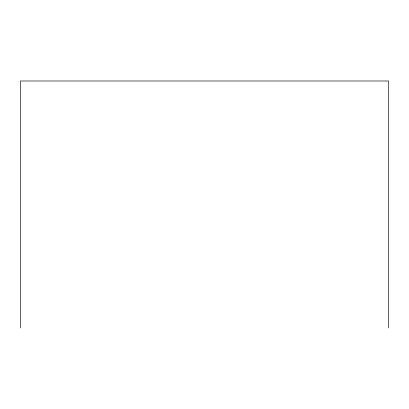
<?xml version="1.0" encoding="UTF-8"?>
<svg xmlns="http://www.w3.org/2000/svg" width="409" height="409" viewBox="0 0 409 409"><rect width="100%" height="100%" fill="white"/><g stroke="black" fill="none" stroke-linecap="round" stroke-linejoin="round"><path stroke-width="0.61" d="M388.55 328.013L388.55 80.987L20.45 80.987L20.45 328.013"/></g></svg>
